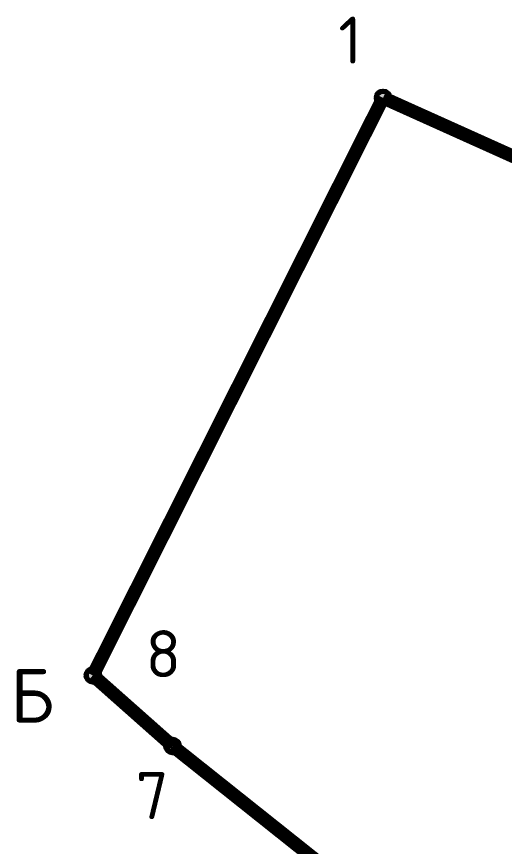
# Model space of a CAD drawing. Header units: millimetres. Extents: x -251276 to -64927, y -339544 to -199359.
# Drawn here: x -227963 to -209830, y -271785 to -240918 of the extents above; entities that cross this region are included whole.
import ezdxf

# ---------------------------------------------------------------- set-up
doc = ezdxf.new("R2010")
doc.units = ezdxf.units.MM
doc.linetypes.add('CENTER2', pattern=[28.575, 19.05, -3.175, 3.175, -3.175])
for name, color, linetype, lineweight in [('границы', 1, 'Continuous', 70), ('линия', 7, 'Continuous', 30), ('размеры', 7, 'Continuous', 18)]:
    doc.layers.add(name, color=color, linetype=linetype, lineweight=lineweight)

msp = doc.modelspace()

# ---------------------------------------------------------------- hatches: boundary and pattern name
at = {"layer": 'линия'}
h = msp.add_hatch(color=1, dxfattribs=at)
h.dxf.hatch_style = 1
h.paths.add_polyline_path([(-214583.279, -243880.865), (-214340.287, -243939.64), (-214399.062, -244182.633, 0.414213562), (-214097.294, -243998.415, 1)])
h.paths.add_polyline_path([(-214340.287, -243939.64), (-214583.279, -243880.865, 0.414213562), (-214399.062, -244182.633)])
h = msp.add_hatch(color=1, dxfattribs=at)
h.dxf.hatch_style = 1
h.paths.add_polyline_path([(-225370.916, -265364.545), (-225127.923, -265423.32), (-225186.698, -265666.313, 0.414213562), (-224884.93, -265482.095, 1)])
h.paths.add_polyline_path([(-225127.923, -265423.32), (-225370.916, -265364.545, 0.414213562), (-225186.698, -265666.313)])
h = msp.add_hatch(color=1, dxfattribs=at)
h.dxf.hatch_style = 1
h.paths.add_polyline_path([(-222408.037, -267991.892), (-222165.045, -268050.667), (-222223.82, -268293.66, 0.414213562), (-221922.052, -268109.442, 1)])
h.paths.add_polyline_path([(-222165.045, -268050.667), (-222408.037, -267991.892, 0.414213562), (-222223.82, -268293.66)])

# ---------------------------------------------------------------- linework, layer by layer
at = {"layer": 'границы', "color": 1, "linetype": 'CENTER2', "ltscale": 60, "const_width": 500}
for points in [[(-214340.287, -243939.64), (-225127.923, -265423.32)], [(-214340.287, -243939.64), (-201756.532, -249604.365)], [(-225127.923, -265423.32), (-222165.045, -268050.667)], [(-222165.045, -268050.667), (-185182.32, -297523.064)]]:
    msp.add_lwpolyline(points, dxfattribs=at)
at = {"layer": 'границы'}
for centre in [(-214340.287, -243939.64), (-225127.923, -265423.32), (-222165.045, -268050.667)]:
    msp.add_circle(centre, 250, dxfattribs=at)

# ---------------------------------------------------------------- texts
at = {"layer": 'размеры', "attachment_point": 1}
for s, insert, char_height in [('{\\fISOCPEUR|b0|i0|c204|p34;1}', (-216001.667, -240917.728), 1750), ('{\\fISOCPEUR|b0|i0|c204|p34;8}', (-223168.758, -263744.427), 1750), ('{\\fISOCPEUR|b0|i0|c204|p34;Б}', (-228197.17, -265177.979), 2000), ('{\\fISOCPEUR|b0|i0|c204|p34;7}', (-223534.252, -269018.957), 1750)]:
    msp.add_mtext_dynamic_manual_height_columns(s, width=6.11387, gutter_width=12.5, heights=[0], dxfattribs=dict(at, insert=insert, char_height=char_height))

doc.saveas('drawing.dxf')
